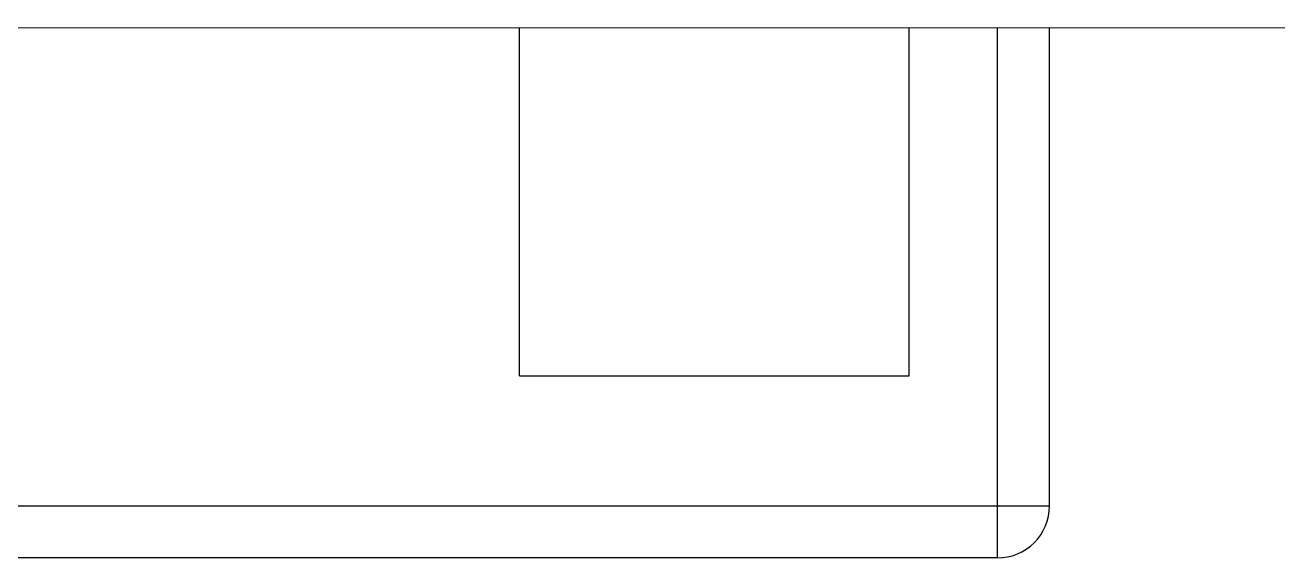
# Model space of a CAD drawing. Header units: inches. Extents: x -29 to 164, y -51 to 83.
# Drawn here: x 155.291 to 157.702, y -8.746 to -7.721 of the extents above; entities that cross this region are included whole.
import ezdxf

# ---------------------------------------------------------------- set-up
doc = ezdxf.new("R2010")
doc.units = ezdxf.units.IN
doc.header["$LTSCALE"] = 1.21
doc.header["$MEASUREMENT"] = 0
doc.layers.get('0').update_dxf_attribs({"linetype": 'CONTINUOUS'})

msp = doc.modelspace()

# ---------------------------------------------------------------- linework, layer by layer
at = {"color": 7, "linetype": 'Continuous'}
for p, q in [((132.6042, -7.7209), (161.5042, -7.7269)), ((156.2426, -8.3958), (156.2428, -7.7258)), ((156.9926, -8.396), (156.9928, -7.726)), ((157.1626, -8.746), (157.1628, -7.726)), ((157.2626, -8.6461), (157.2628, -7.7261)), ((156.2426, -8.3958), (156.9926, -8.396)), ((151.8726, -8.6449), (157.2626, -8.6461)), ((157.1626, -8.746), (141.3226, -8.7427))]:
    msp.add_line(p, q, dxfattribs=at)
msp.add_arc((157.1626, -8.646), 0.1, 269.988, 359.988, dxfattribs=at)

doc.saveas('drawing.dxf')
